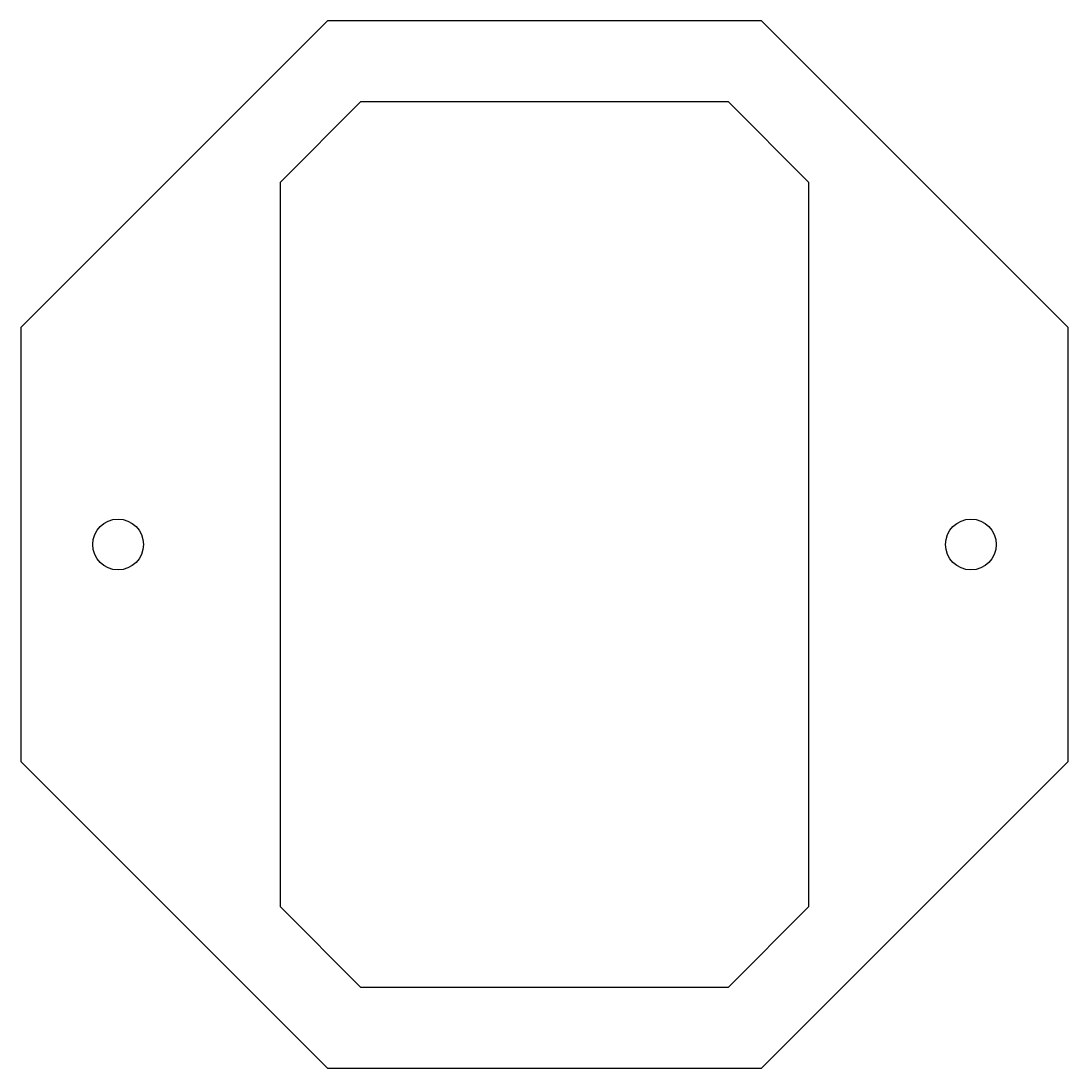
# Model space of a CAD drawing. Header units: millimetres. Extents: x -145 to -15, y -130 to 0.
import ezdxf

# ---------------------------------------------------------------- set-up
doc = ezdxf.new("R2010")
doc.units = ezdxf.units.MM
doc.layers.get('0').update_dxf_attribs({"linetype": 'CONTINUOUS'})

msp = doc.modelspace()

# ---------------------------------------------------------------- linework, layer by layer
for points in [[(-106.93, -130), (-53.07, -130), (-15, -91.93), (-15, -38.07), (-53.07, 0), (-106.93, 0), (-145, -38.07), (-145, -91.93)], [(-57.21, -120), (-102.79, -120), (-112.79, -110), (-112.79, -20), (-102.79, -10), (-57.21, -10), (-47.21, -20), (-47.21, -110)]]:
    msp.add_lwpolyline(points, close=True)
for centre in [(-132.94, -65), (-27.06, -65)]:
    msp.add_circle(centre, 3.15)

doc.saveas('drawing.dxf')
